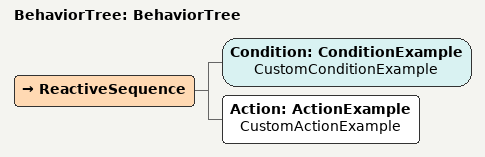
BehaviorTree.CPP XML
<?xml version="1.0"?>
<!--
 Copyright (C) 2020 Fondazione Istituto Italiano di Tecnologia (IIT)
 All Rights Reserved.
-->
<root main_tree_to_execute="BehaviorTree">
    <BehaviorTree ID="BehaviorTree">
        <ReactiveSequence>
           <Condition ID="ConditionExample" name="CustomConditionExample"/>
           <Action ID="ActionExample" name="CustomActionExample"/>
        </ReactiveSequence>
    </BehaviorTree>
</root>
